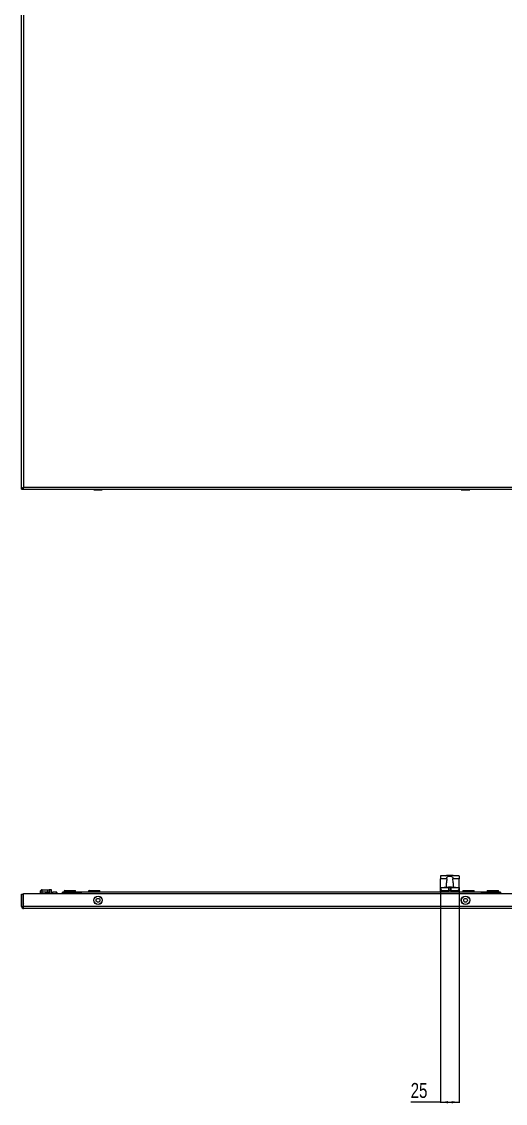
# Model space of a CAD drawing. Header units: millimetres. Extents: x -1414 to 3240, y -1920 to 1219.
# Drawn here: x 1473 to 2119, y -1920 to -473 of the extents above; entities that cross this region are included whole.
import ezdxf

# ---------------------------------------------------------------- set-up
doc = ezdxf.new("R2010")
doc.units = ezdxf.units.MM
doc.layers.add('FORMAT', color=7, linetype='Continuous')
doc.styles.add('SLDTEXTSTYLE0', font='TXT', dxfattribs={"width": 0.75})
doc.dimstyles.new('SLDDIMSTYLE0', dxfattribs={"dimtxt": 20, "dimasz": 10, "dimexe": 0, "dimexo": 0.0625, "dimgap": 5, "dimtad": 2, "dimdec": 1, "dimrnd": 1e-09, "dimzin": 12, "dimdsep": 46, "dimtxsty": 'SLDTEXTSTYLE0', "dimsah": 1, "dimcen": 0.09, "dimadec": 0, "dimazin": 3, "dimtfac": 1, "dimtofl": 0, "dimtmove": 0, "dimatfit": 3, "dimfxl": 0, "dimfrac": 2, "dimtolj": 1, "dimtzin": 12, "dimarcsym": 0})

# ---------------------------------------------------------------- blocks, each defined once
blk = doc.blocks.new('_D_12')
at = {"layer": 'FORMAT'}
for p, q in [((2032.8, -1631.5), (2032.8, -1919.5)), ((2057.8, -1631.5), (2057.8, -1919.5)), ((2032.8, -1918.5), (1993, -1918.5)), ((2032.8, -1918.5), (2057.8, -1918.5))]:
    blk.add_line(p, q, dxfattribs=at)
for points in [[(2032.8, -1918.5), (2042.8, -1920), (2042.8, -1916.9)], [(2057.8, -1918.5), (2047.8, -1916.9), (2047.8, -1920)]]:
    blk.add_solid(points, dxfattribs=at)
at = {"layer": 'FORMAT', "insert": (1993, -1892.7), "char_height": 20, "attachment_point": 1, "style": 'SLDTEXTSTYLE0'}
blk.add_mtext('25', dxfattribs=at)

msp = doc.modelspace()

# ---------------------------------------------------------------- linework, layer by layer
at = {"color": 7, "linetype": 'Continuous', "lineweight": 25}
for p, q in [((1473.28, -1098.72), (1473.28, 656.28)), ((1473.28, -1098.72), (1475.28, -1098.72)), ((1475.58, -1098.72), (1475.58, -1097.01)), ((1475.58, -1098.72), (2165.98, -1098.72)), ((1569.53, -1098.72), (1569.53, -1099.47)), ((1581.03, -1099.47), (1581.03, -1098.72)), ((2060.53, -1098.72), (2060.53, -1099.47)), ((2072.03, -1099.47), (2072.03, -1098.72)), ((1578.29, -1099.72), (1569.78, -1099.72)), ((1580.78, -1099.72), (1578.29, -1099.72)), ((2071.78, -1099.72), (2060.78, -1099.72)), ((2032.78, -1616.12), (2032.78, -1619.95)), ((2032.78, -1631.45), (2032.78, -1619.95)), ((2039.8, -1615.56), (2034.28, -1615.56)), ((2040.69, -1615.51), (2040.16, -1615.51)), ((2049.88, -1615.45), (2040.69, -1615.45)), ((2050.39, -1615.51), (2049.88, -1615.5)), ((2056.28, -1615.56), (2050.76, -1615.56)), ((2057.78, -1616.12), (2057.78, -1619.95)), ((2057.78, -1631.45), (2057.78, -1619.95)), ((1500.83, -1634.4), (1507.83, -1634.4)), ((1507.83, -1634.4), (1507.83, -1636.9)), ((1507.83, -1634.4), (1509.83, -1634.4)), ((1510.33, -1634.45), (1509.83, -1634.4)), ((1510.33, -1633.9), (1512.83, -1633.9)), ((1510.33, -1634.4), (1510.33, -1633.9)), ((1510.33, -1634.4), (1510.33, -1639.45)), ((1512.83, -1633.9), (1512.83, -1634.4)), ((1512.83, -1634.4), (1512.83, -1639.45)), ((2032.78, -1632.33), (2032.78, -1631.45)), ((2032.78, -1631.45), (2046.28, -1631.45)), ((2032.78, -1637.45), (2032.78, -1632.33)), ((2037.66, -1631.35), (2037.66, -1631.45)), ((2037.8, -1631.35), (2037.8, -1631.45)), ((2037.92, -1631.35), (2037.92, -1631.45)), ((2038.73, -1631.35), (2037.92, -1631.35)), ((2038.73, -1631.35), (2038.73, -1631.45)), ((2038.88, -1631.35), (2038.88, -1631.45)), ((2039, -1631.35), (2039, -1631.45)), ((2039.33, -1631.35), (2039.33, -1631.45)), ((2039.52, -1631.35), (2039.52, -1631.45)), ((2040.05, -1631.35), (2040.05, -1631.45)), ((2040.43, -1627.24), (2040.43, -1629.83)), ((2040.53, -1631.35), (2040.53, -1631.45)), ((2040.7, -1631.35), (2040.7, -1631.45)), ((2041.16, -1631.35), (2041.16, -1631.45)), ((2041.3, -1631.35), (2041.3, -1631.45)), ((2041.42, -1631.35), (2041.42, -1631.45)), ((2041.73, -1631.35), (2041.73, -1631.45)), ((2043.01, -1631.35), (2041.89, -1631.35)), ((2043.01, -1631.35), (2043.01, -1631.45)), ((2043.15, -1631.35), (2043.15, -1631.45)), ((2043.34, -1631.35), (2043.34, -1631.45)), ((2043.35, -1631.35), (2043.35, -1631.45)), ((2043.94, -1631.35), (2043.35, -1631.35)), ((2043.77, -1630.94), (2043.77, -1630.9)), ((2043.94, -1631.35), (2043.94, -1631.45)), ((2044.84, -1631.35), (2044.26, -1631.35)), ((2044.28, -1635.45), (2044.28, -1631.45)), ((2044.28, -1631.45), (2046.28, -1631.45)), ((2044.33, -1630.85), (2044.33, -1630.83)), ((2044.84, -1631.35), (2044.84, -1631.45)), ((2044.85, -1631.35), (2044.85, -1631.45)), ((2044.85, -1631.35), (2045.03, -1631.35)), ((2045.03, -1631.35), (2045.03, -1631.45)), ((2045.03, -1631.35), (2045.03, -1631.35)), ((2045.05, -1631.35), (2045.05, -1631.45)), ((2045.2, -1631.35), (2045.2, -1631.45)), ((2046, -1631.35), (2045.2, -1631.35)), ((2045.78, -1631.13), (2045.8, -1630.83)), ((2046, -1631.13), (2046.03, -1630.9)), ((2046, -1631.35), (2046, -1631.45)), ((2046.14, -1631.35), (2046.14, -1631.45)), ((2046.26, -1631.35), (2046.26, -1631.45)), ((2046.26, -1631.39), (2046.6, -1631.38)), ((2046.28, -1631.45), (2046.28, -1635.45)), ((2046.69, -1631.35), (2046.69, -1631.45)), ((2046.78, -1631.45), (2057.78, -1631.45)), ((2046.81, -1631.35), (2046.81, -1631.45)), ((2047.18, -1631.35), (2047.18, -1631.45)), ((2047.44, -1631.35), (2047.44, -1631.45)), ((2047.56, -1631.35), (2047.56, -1631.45)), ((2047.7, -1631.35), (2047.7, -1631.45)), ((2047.82, -1631.35), (2047.82, -1631.45)), ((2048.25, -1631.35), (2048.25, -1631.45)), ((2048.28, -1631.35), (2048.25, -1631.35)), ((2048.29, -1631.35), (2048.29, -1631.45)), ((2048.32, -1631.35), (2048.32, -1631.45)), ((2048.49, -1631.35), (2048.49, -1631.45)), ((2048.83, -1631.35), (2048.83, -1631.45)), ((2049.32, -1631.35), (2049.32, -1631.45)), ((2049.52, -1631.35), (2049.52, -1631.45)), ((2049.86, -1631.35), (2049.86, -1631.45)), ((2050.02, -1631.35), (2050.02, -1631.45)), ((2051.08, -1631.35), (2050.02, -1631.35)), ((2050.13, -1629.83), (2050.13, -1627.24)), ((2051.08, -1631.35), (2051.08, -1631.45)), ((2051.39, -1631.35), (2051.39, -1631.45)), ((2051.56, -1631.35), (2051.56, -1631.45)), ((2051.93, -1631.35), (2051.93, -1631.45)), ((2052.69, -1631.35), (2051.93, -1631.35)), ((2052.69, -1631.35), (2052.69, -1631.45)), ((2057.78, -1632.33), (2057.78, -1631.45)), ((2057.78, -1632.33), (2057.78, -1637.45)), ((1473.28, -1640.45), (1475.28, -1640.45)), ((1473.28, -1656.85), (1473.28, -1640.45)), ((1475.28, -1656.85), (1475.28, -1640.45)), ((1475.58, -1656.85), (1475.58, -1639.45)), ((1475.58, -1639.45), (2165.98, -1639.45)), ((1497.83, -1637.4), (1497.83, -1639.45)), ((1500.33, -1637.4), (1500.33, -1639.45)), ((1500.83, -1636.9), (1507.83, -1636.9)), ((1504.88, -1639.4), (1504.83, -1639.45)), ((1510.33, -1639.4), (1504.88, -1639.4)), ((1504.88, -1639.4), (1504.88, -1639.45)), ((1507.83, -1636.9), (1509.83, -1636.9)), ((1514.08, -1639.4), (1512.83, -1639.4)), ((1519.73, -1637.4), (1514.33, -1637.4)), ((1514.33, -1637.4), (1514.33, -1639.45)), ((1520.33, -1638), (1520.33, -1639.45)), ((1527.78, -1639.45), (1527.78, -1637.75)), ((1528.08, -1637.45), (1552.48, -1637.45)), ((1530.78, -1635.45), (1530.28, -1635.95)), ((1530.28, -1635.95), (1530.28, -1637.45)), ((1545.28, -1635.95), (1530.28, -1635.95)), ((1530.78, -1635.45), (1544.78, -1635.45)), ((1532.64, -1637.25), (1532.64, -1637.45)), ((1536.45, -1637.25), (1536.45, -1637.45)), ((1536.45, -1637.25), (1537.24, -1637.25)), ((1537.24, -1637.25), (1537.24, -1637.45)), ((1537.24, -1637.25), (1539.12, -1637.25)), ((1538.58, -1637.25), (1538.58, -1637.23)), ((1539.12, -1637.25), (1539.12, -1637.45)), ((1539.12, -1637.25), (1540.17, -1637.25)), ((1540.17, -1637.25), (1540.17, -1637.45)), ((1540.17, -1637.25), (1541.57, -1637.25)), ((1541.74, -1637.23), (1541.74, -1637.45)), ((1541.83, -1637.25), (1541.83, -1637.45)), ((1541.83, -1637.25), (1543.18, -1637.25)), ((1543.18, -1637.25), (1543.18, -1637.45)), ((1543.18, -1637.25), (1545.17, -1637.25)), ((1545.28, -1635.95), (1544.78, -1635.45)), ((1545.17, -1637.25), (1545.17, -1637.45)), ((1545.17, -1637.25), (1548.13, -1637.25)), ((1545.28, -1637.25), (1545.28, -1635.95)), ((1548.13, -1637.25), (1548.13, -1637.45)), ((2087.78, -1637.45), (1552.78, -1637.45)), ((1552.78, -1637.45), (1552.78, -1637.75)), ((1552.78, -1637.75), (1552.78, -1638.4)), ((1552.78, -1638.4), (1552.78, -1639.45)), ((1563.28, -1635.45), (1562.78, -1635.95)), ((1562.78, -1635.95), (1562.78, -1637.45)), ((1577.78, -1635.95), (1562.78, -1635.95)), ((1563.28, -1635.45), (1577.28, -1635.45)), ((1577.78, -1635.95), (1577.28, -1635.45)), ((1577.78, -1637.45), (1577.78, -1635.95)), ((2044.28, -1635.45), (2044.28, -1635.48)), ((2046.28, -1635.48), (2046.28, -1635.45)), ((2063.28, -1635.45), (2062.78, -1635.95)), ((2062.78, -1635.95), (2062.78, -1637.45)), ((2077.78, -1635.95), (2062.78, -1635.95)), ((2063.28, -1635.45), (2077.28, -1635.45)), ((2077.78, -1635.95), (2077.28, -1635.45)), ((2077.78, -1637.45), (2077.78, -1635.95)), ((2087.78, -1637.45), (2087.78, -1637.75)), ((2087.78, -1638.4), (2087.78, -1637.75)), ((2087.78, -1638.4), (2087.78, -1639.45)), ((2088.08, -1637.45), (2112.48, -1637.45)), ((2092.43, -1637.25), (2092.43, -1637.45)), ((2092.43, -1637.25), (2092.78, -1637.25)), ((2092.78, -1637.25), (2092.78, -1637.45)), ((2092.78, -1637.25), (2093.03, -1637.25)), ((2093.03, -1637.25), (2093.03, -1637.45)), ((2093.03, -1637.25), (2093.14, -1637.25)), ((2093.14, -1637.25), (2093.14, -1637.45)), ((2094.17, -1637.25), (2094.17, -1637.45)), ((2094.17, -1637.25), (2094.82, -1637.25)), ((2094.84, -1637.25), (2094.84, -1637.45)), ((2094.84, -1637.25), (2095.18, -1637.25)), ((2095.18, -1637.25), (2095.18, -1637.45)), ((2095.78, -1635.45), (2095.28, -1635.95)), ((2095.28, -1635.95), (2095.28, -1637.25)), ((2110.28, -1635.95), (2095.28, -1635.95)), ((2095.78, -1635.45), (2109.78, -1635.45)), ((2098.49, -1637.45), (2098.49, -1637.23)), ((2098.63, -1637.25), (2099.41, -1637.25)), ((2099.41, -1637.25), (2099.41, -1637.45)), ((2099.41, -1637.25), (2100.2, -1637.25)), ((2100.2, -1637.25), (2100.2, -1637.45)), ((2100.2, -1637.25), (2100.69, -1637.25)), ((2100.69, -1637.25), (2100.69, -1637.45)), ((2100.69, -1637.25), (2102.08, -1637.25)), ((2101.72, -1637.23), (2101.72, -1637.25)), ((2102.08, -1637.25), (2102.08, -1637.45)), ((2102.08, -1637.25), (2103.13, -1637.25)), ((2103.13, -1637.25), (2103.13, -1637.45)), ((2104.17, -1637.25), (2104.17, -1637.45)), ((2104.17, -1637.25), (2106.14, -1637.25)), ((2106.14, -1637.25), (2106.14, -1637.45)), ((2106.14, -1637.25), (2108.13, -1637.25)), ((2108.13, -1637.25), (2108.13, -1637.45)), ((2110.28, -1635.95), (2109.78, -1635.45)), ((2110.28, -1637.45), (2110.28, -1635.95)), ((2112.78, -1637.75), (2112.78, -1639.45)), ((1473.28, -1656.85), (1475.28, -1656.85)), ((2165.68, -1659.45), (1475.88, -1659.45))]:
    msp.add_line(p, q, dxfattribs=at)
at = {"color": 8, "linetype": 'Continuous', "lineweight": 18}
for p, q in [((1475.88, 653.68), (1475.88, -1096.12)), ((1475.88, -1096.12), (2165.68, -1096.12)), ((1569.53, -1099.47), (1578.42, -1099.47)), ((1578.42, -1099.47), (1581.03, -1099.47)), ((2060.53, -1099.47), (2072.03, -1099.47)), ((2041.19, -1619.95), (2032.78, -1619.95)), ((2057.78, -1619.95), (2049.37, -1619.95)), ((1500.83, -1636.9), (1500.83, -1634.4)), ((1512.83, -1634.4), (1510.33, -1634.4)), ((2041.89, -1631.35), (2041.89, -1631.45)), ((2043.78, -1635.45), (2043.78, -1631.45)), ((2046.78, -1631.45), (2046.78, -1635.45)), ((1500.33, -1637.4), (1497.83, -1637.4)), ((1514.08, -1639.45), (1514.08, -1639.4)), ((1519.73, -1639.45), (1519.73, -1637.4)), ((1528.08, -1637.75), (1527.78, -1637.75)), ((1528.08, -1637.45), (1528.08, -1637.75)), ((1552.48, -1637.75), (1528.08, -1637.75)), ((1528.08, -1637.75), (1528.08, -1639.45)), ((1533.87, -1637.25), (1533.87, -1637.45)), ((1552.48, -1637.45), (1552.48, -1637.75)), ((1552.48, -1639.45), (1552.48, -1637.75)), ((1552.78, -1637.75), (1552.48, -1637.75)), ((2034.28, -1635.45), (2034.28, -1637.45)), ((2034.28, -1635.45), (2043.78, -1635.45)), ((2043.42, -1635.97), (2043.55, -1636.45)), ((2043.78, -1635.45), (2044.28, -1635.45)), ((2043.78, -1635.48), (2043.78, -1635.45)), ((2043.78, -1635.48), (2044.28, -1635.48)), ((2046.28, -1635.45), (2044.28, -1635.45)), ((2046.28, -1635.45), (2046.78, -1635.45)), ((2046.28, -1635.48), (2046.78, -1635.48)), ((2046.78, -1635.45), (2046.78, -1635.48)), ((2046.78, -1635.45), (2056.28, -1635.45)), ((2047, -1636.45), (2047.14, -1635.97)), ((2056.28, -1637.45), (2056.28, -1635.45)), ((2088.08, -1637.75), (2087.78, -1637.75)), ((2088.08, -1637.75), (2088.08, -1637.45)), ((2088.08, -1637.75), (2088.08, -1639.45)), ((2112.48, -1637.75), (2088.08, -1637.75)), ((2096.91, -1637.25), (2096.91, -1637.45)), ((2112.48, -1637.45), (2112.48, -1637.75)), ((2112.48, -1639.45), (2112.48, -1637.75)), ((2112.78, -1637.75), (2112.48, -1637.75)), ((2165.98, -1656.85), (1475.58, -1656.85))]:
    msp.add_line(p, q, dxfattribs=at)
at = {"color": 7, "linetype": 'Continuous', "lineweight": 25, "flags": 128}
for points in [[(1475.58, -1645.44), (1475.42, -1645.7), (1475.28, -1645.95)], [(1475.58, -1647.85), (1475.45, -1648.34), (1475.28, -1649.95)], [(1475.28, -1649.95), (1475.45, -1651.57), (1475.58, -1652.05)], [(1475.28, -1653.95), (1475.42, -1654.2), (1475.58, -1654.47)]]:
    msp.add_lwpolyline(points, dxfattribs=at)
at = {"color": 8, "linetype": 'Continuous', "lineweight": 18, "flags": 128}
for points in [[(1475.28, -1646.64), (1475.29, -1646.62), (1475.58, -1646.03)], [(1475.58, -1653.88), (1475.29, -1653.29), (1475.28, -1653.27)]]:
    msp.add_lwpolyline(points, dxfattribs=at)
at = {"color": 7, "linetype": 'Continuous', "lineweight": 25}
for centre, radius in [((1575.28, -1648.45), 5.75), ((1575.28, -1648.45), 2.5), ((2066.28, -1648.45), 5.75), ((2066.28, -1648.45), 2.5)]:
    msp.add_circle(centre, radius, dxfattribs=at)
at = {"color": 8, "linetype": 'Continuous', "lineweight": 18}
for centre in [(1575.28, -1648.45), (2066.28, -1648.45)]:
    msp.add_circle(centre, 5.5, dxfattribs=at)
at = {"color": 7, "linetype": 'Continuous', "lineweight": 25}
for centre, radius, start, end in [((1569.78, -1099.47), 0.25, 180, 270), ((1580.78, -1099.47), 0.25, 270, 0), ((2060.78, -1099.47), 0.25, 180, 270), ((2071.78, -1099.47), 0.25, 270, 0), ((1500.83, -1637.4), 3, 90, 180), ((2045.28, -1638.75), 8, 100.36105, 108.44798), ((2045.27, -1638.71), 7.96, 100.89077, 108.04758), ((2042.97, -1631.75), 0.629, 75.56061, 104.43939), ((2045.35, -1637.17), 6.42, 102.43439, 110.29863), ((2044.52, -1634.61), 3.79, 92.89181, 101.41741), ((2045.03, -1638.36), 7.54, 92.0538, 98.08286), ((2044.25, -1631.35), 0.529, 72.04531, 81.62058), ((2044.55, -1635.17), 4.35, 79.33098, 87.2142), ((2046.01, -1635.17), 4.35, 92.7858, 100.66902), ((2042.03, -1631.88), 3.47, 12.23422, 16.46564), ((2045.95, -1638.39), 7.26, 85.75775, 94.24225), ((2045.53, -1638.38), 7.56, 85.34019, 87.94363), ((2046.32, -1631.42), 0.598, 99.01037, 119.47613), ((2045.16, -1633.07), 2.34, 55.39631, 68.27823), ((2046.04, -1634.61), 3.79, 78.58259, 87.10819), ((2045.28, -1638.75), 8, 70.1778, 79.63895), ((1500.83, -1637.4), 0.5, 90, 180), ((1509.83, -1637.4), 0.5, 0, 90), ((1514.08, -1639.15), 0.25, 270, 0), ((1519.73, -1638), 0.6, 0, 90), ((1528.08, -1637.75), 0.3, 90, 180), ((1552.48, -1637.75), 0.3, 0, 90), ((2045.28, -1642.45), 6.25, 106.01339, 126.8699), ((2043.28, -1635.48), 1, 286.01339, 0), ((2047.28, -1635.48), 1, 180, 253.98661), ((2045.28, -1642.45), 6.25, 53.1301, 73.98661), ((2088.08, -1637.75), 0.3, 90, 180), ((2112.48, -1637.75), 0.3, 0, 90)]:
    msp.add_arc(centre, radius, start, end, dxfattribs=at)
at = {"color": 8, "linetype": 'Continuous', "lineweight": 18}
for centre, radius, start, end in [((2045.28, -1642.45), 6.75, 106.01339, 132.20545), ((2043.28, -1635.48), 0.5, 286.01339, 0), ((2047.28, -1635.48), 0.5, 180, 253.98661), ((2045.28, -1642.45), 6.75, 47.79455, 73.98661)]:
    msp.add_arc(centre, radius, start, end, dxfattribs=at)
at = {"color": 7, "linetype": 'Continuous', "lineweight": 25}
for points, knots in [([(1475.88, -1096.12), (1475.59, -1096.3), (1474.96, -1096.7), (1474.1, -1097.33), (1473.42, -1098.01), (1473.33, -1098.48), (1473.28, -1098.72)], [0, 0, 0, 0, 0.2113527, 0.4661677, 0.7210903, 1, 1, 1, 1]), ([(1475.88, -1096.12), (1475.74, -1096.5), (1475.52, -1097.12), (1475.31, -1097.98), (1475.29, -1098.47), (1475.28, -1098.72)], [0, 0, 0, 0, 0.4375, 0.7156903, 1, 1, 1, 1]), ([(2034.28, -1615.56), (2034.11, -1615.56), (2033.78, -1615.57), (2033.33, -1615.63), (2032.99, -1615.75), (2032.81, -1615.92), (2032.79, -1616.06), (2032.78, -1616.12)], [0, 0, 0, 0, 0.21290028, 0.4257071, 0.64061263, 0.8533821, 1, 1, 1, 1]), ([(2039.8, -1615.56), (2039.9, -1615.55), (2040.03, -1615.53), (2040.14, -1615.52), (2040.16, -1615.51)], [0, 0, 0, 0, 0.78940274, 1, 1, 1, 1]), ([(2041.19, -1619.95), (2041.13, -1620.95), (2041.02, -1623.09), (2040.51, -1625.53), (2040.45, -1626.84), (2040.43, -1627.24)], [0, 0, 0, 0, 0.3788234, 0.8122279, 1, 1, 1, 1]), ([(2041.19, -1619.95), (2041.21, -1619.54), (2041.25, -1618.71), (2041.61, -1617.62), (2042.26, -1616.81), (2043.19, -1616.32), (2044.34, -1616.08), (2045.66, -1616.03), (2047.01, -1616.2), (2048.14, -1616.67), (2048.87, -1617.47), (2049.25, -1618.5), (2049.36, -1619.36), (2049.37, -1619.86), (2049.37, -1619.95)], [0, 0, 0, 0, 0.08850505, 0.1771377, 0.26285808, 0.34469367, 0.43048527, 0.52519344, 0.62564539, 0.72391131, 0.81249436, 0.89448299, 0.97899675, 1, 1, 1, 1]), ([(2050.13, -1627.24), (2050.04, -1626.33), (2049.87, -1624.47), (2049.41, -1621.87), (2049.38, -1620.34), (2049.37, -1619.95)], [0, 0, 0, 0, 0.4176682, 0.852903, 1, 1, 1, 1]), ([(2050.39, -1615.51), (2050.41, -1615.52), (2050.52, -1615.53), (2050.65, -1615.55), (2050.76, -1615.56)], [0, 0, 0, 0, 0.1619735, 1, 1, 1, 1]), ([(2057.78, -1616.12), (2057.76, -1616.04), (2057.73, -1615.88), (2057.5, -1615.72), (2057.14, -1615.61), (2056.71, -1615.57), (2056.41, -1615.56), (2056.28, -1615.56)], [0, 0, 0, 0, 0.2056827, 0.4113459, 0.6186494, 0.8323389, 1, 1, 1, 1]), ([(2032.78, -1632.33), (2032.8, -1632.5), (2032.86, -1632.93), (2033.33, -1633.87), (2033.86, -1634.76), (2034.21, -1635.34), (2034.28, -1635.45), (2034.28, -1635.45)], [0, 0, 0, 0, 0.1941403, 0.4852754, 0.8987792, 0.9967692, 1, 1, 1, 1]), ([(2037.8, -1631.35), (2037.78, -1631.35), (2037.74, -1631.35), (2037.68, -1631.35), (2037.66, -1631.35), (2037.66, -1631.35), (2037.66, -1631.35)], [0, 0, 0, 0, 0.28083562, 0.55925, 0.77918229, 1, 1, 1, 1]), ([(2037.92, -1631.35), (2037.92, -1631.35), (2037.92, -1631.35), (2037.89, -1631.35), (2037.85, -1631.35), (2037.82, -1631.35), (2037.8, -1631.35)], [0, 0, 0, 0, 0.2808879, 0.5594825, 0.7792702, 1, 1, 1, 1]), ([(2038.88, -1631.35), (2038.86, -1631.35), (2038.83, -1631.35), (2038.77, -1631.35), (2038.74, -1631.35), (2038.73, -1631.35)], [0, 0, 0, 0, 0.2806376, 0.5608768, 1, 1, 1, 1]), ([(2039, -1631.35), (2039, -1631.35), (2039, -1631.35), (2038.97, -1631.35), (2038.92, -1631.35), (2038.9, -1631.35), (2038.88, -1631.35)], [0, 0, 0, 0, 0.280941, 0.5591137, 0.7790892, 1, 1, 1, 1]), ([(2039.52, -1631.35), (2039.46, -1631.35), (2039.35, -1631.35), (2039.34, -1631.35), (2039.33, -1631.35)], [0, 0, 0, 0, 0.5593117, 1, 1, 1, 1]), ([(2040.05, -1631.35), (2039.99, -1631.35), (2039.87, -1631.35), (2039.68, -1631.35), (2039.58, -1631.35), (2039.52, -1631.35)], [0, 0, 0, 0, 0.280496, 0.560765, 1, 1, 1, 1]), ([(2040.53, -1631.35), (2040.46, -1631.35), (2040.34, -1631.35), (2040.14, -1631.35), (2040.05, -1631.35)], [0, 0, 0, 0, 0.56013704, 1, 1, 1, 1]), ([(2040.43, -1629.83), (2040.47, -1630.1), (2040.56, -1630.64), (2041.34, -1631.1), (2042.34, -1631.3), (2043.11, -1631.34), (2043.39, -1631.35)], [0, 0, 0, 0, 0.2891573, 0.5794111, 0.8475326, 1, 1, 1, 1]), ([(2040.7, -1631.35), (2040.69, -1631.35), (2040.68, -1631.35), (2040.58, -1631.35), (2040.53, -1631.35)], [0, 0, 0, 0, 0.5599138, 1, 1, 1, 1]), ([(2041.3, -1631.35), (2041.28, -1631.35), (2041.24, -1631.35), (2041.18, -1631.35), (2041.16, -1631.35), (2041.16, -1631.35), (2041.16, -1631.35)], [0, 0, 0, 0, 0.28076525, 0.5591779, 0.77917491, 1, 1, 1, 1]), ([(2041.42, -1631.35), (2041.42, -1631.35), (2041.42, -1631.35), (2041.39, -1631.35), (2041.34, -1631.35), (2041.31, -1631.35), (2041.3, -1631.35)], [0, 0, 0, 0, 0.28082798, 0.55941692, 0.77939305, 1, 1, 1, 1]), ([(2041.89, -1631.35), (2041.87, -1631.35), (2041.83, -1631.35), (2041.77, -1631.35), (2041.74, -1631.35), (2041.73, -1631.35), (2041.73, -1631.35)], [0, 0, 0, 0, 0.2809514, 0.5599669, 0.7794314, 1, 1, 1, 1]), ([(2043.15, -1631.35), (2043.14, -1631.35), (2043.14, -1631.35), (2043.11, -1631.35), (2043.06, -1631.35), (2043.03, -1631.35), (2043.01, -1631.35)], [0, 0, 0, 0, 0.2807125, 0.5587014, 0.7790455, 1, 1, 1, 1]), ([(2043.35, -1631.35), (2043.35, -1631.35), (2043.34, -1631.35), (2043.34, -1631.35), (2043.34, -1631.35)], [0, 0, 0, 0, 0.5600811, 1, 1, 1, 1]), ([(2043.78, -1631.45), (2043.78, -1631.45), (2043.78, -1631.45), (2043.79, -1631.45), (2043.8, -1631.45), (2043.84, -1631.45), (2043.96, -1631.45), (2044.18, -1631.45), (2044.24, -1631.45), (2044.28, -1631.45)], [0, 0, 0, 0, 0.0016702, 0.0038887, 0.0095313, 0.0343611, 0.1327508, 0.5262135, 1, 1, 1, 1]), ([(2044.12, -1631.35), (2044.1, -1631.35), (2044.05, -1631.35), (2043.98, -1631.35), (2043.96, -1631.35), (2043.94, -1631.35)], [0, 0, 0, 0, 0.2812256, 0.5615217, 1, 1, 1, 1]), ([(2044.85, -1631.35), (2044.85, -1631.35), (2044.85, -1631.35), (2044.84, -1631.35), (2044.84, -1631.35)], [0, 0, 0, 0, 0.5595043, 1, 1, 1, 1]), ([(2045.2, -1631.35), (2045.18, -1631.35), (2045.14, -1631.35), (2045.08, -1631.35), (2045.05, -1631.35), (2045.05, -1631.35), (2045.05, -1631.35)], [0, 0, 0, 0, 0.28085488, 0.55971787, 0.77951805, 1, 1, 1, 1]), ([(2046.14, -1631.35), (2046.12, -1631.35), (2046.08, -1631.35), (2046.02, -1631.35), (2046, -1631.35), (2046, -1631.35), (2046, -1631.35)], [0, 0, 0, 0, 0.2808126, 0.5590988, 0.7791702, 1, 1, 1, 1]), ([(2046.26, -1631.35), (2046.26, -1631.35), (2046.26, -1631.35), (2046.23, -1631.35), (2046.19, -1631.35), (2046.16, -1631.35), (2046.14, -1631.35)], [0, 0, 0, 0, 0.2809124, 0.5594047, 0.7791083, 1, 1, 1, 1]), ([(2046.28, -1631.45), (2046.32, -1631.45), (2046.4, -1631.45), (2046.65, -1631.45), (2046.78, -1631.45), (2046.78, -1631.45)], [0, 0, 0, 0, 0.4754612, 0.9940565, 1, 1, 1, 1]), ([(2046.69, -1631.35), (2046.67, -1631.35), (2046.63, -1631.35), (2046.58, -1631.35), (2046.55, -1631.35), (2046.55, -1631.35), (2046.55, -1631.35)], [0, 0, 0, 0, 0.28088848, 0.55902285, 0.77915511, 1, 1, 1, 1]), ([(2046.81, -1631.35), (2046.81, -1631.35), (2046.81, -1631.35), (2046.78, -1631.35), (2046.74, -1631.35), (2046.71, -1631.35), (2046.69, -1631.35)], [0, 0, 0, 0, 0.2809002, 0.5594983, 0.7791483, 1, 1, 1, 1]), ([(2047.18, -1631.35), (2047.13, -1631.35), (2047.02, -1631.35), (2046.88, -1631.35), (2046.82, -1631.35), (2046.82, -1631.35), (2046.81, -1631.35)], [0, 0, 0, 0, 0.2809352, 0.5594866, 0.7792447, 1, 1, 1, 1]), ([(2047.44, -1631.35), (2047.39, -1631.35), (2047.31, -1631.35), (2047.22, -1631.35), (2047.18, -1631.35)], [0, 0, 0, 0, 0.5594415, 1, 1, 1, 1]), ([(2047.27, -1631.35), (2047.71, -1631.32), (2048.62, -1631.25), (2049.57, -1630.94), (2050.06, -1630.46), (2050.11, -1630.01), (2050.13, -1629.83)], [0, 0, 0, 0, 0.2581005, 0.5320515, 0.8005593, 1, 1, 1, 1]), ([(2047.56, -1631.35), (2047.55, -1631.35), (2047.54, -1631.35), (2047.47, -1631.35), (2047.44, -1631.35)], [0, 0, 0, 0, 0.5603128, 1, 1, 1, 1]), ([(2047.7, -1631.35), (2047.68, -1631.35), (2047.64, -1631.35), (2047.58, -1631.35), (2047.56, -1631.35), (2047.56, -1631.35), (2047.56, -1631.35)], [0, 0, 0, 0, 0.2809103, 0.559174, 0.7791663, 1, 1, 1, 1]), ([(2047.82, -1631.35), (2047.82, -1631.35), (2047.82, -1631.35), (2047.79, -1631.35), (2047.75, -1631.35), (2047.72, -1631.35), (2047.7, -1631.35)], [0, 0, 0, 0, 0.2808487, 0.55949, 0.7791576, 1, 1, 1, 1]), ([(2048.32, -1631.35), (2048.31, -1631.35), (2048.29, -1631.35), (2048.29, -1631.35), (2048.29, -1631.35)], [0, 0, 0, 0, 0.560691, 1, 1, 1, 1]), ([(2048.49, -1631.35), (2048.45, -1631.35), (2048.38, -1631.35), (2048.34, -1631.35), (2048.32, -1631.35)], [0, 0, 0, 0, 0.5595417, 1, 1, 1, 1]), ([(2048.83, -1631.35), (2048.77, -1631.35), (2048.64, -1631.35), (2048.53, -1631.35), (2048.49, -1631.35)], [0, 0, 0, 0, 0.5605138, 1, 1, 1, 1]), ([(2049.32, -1631.35), (2049.25, -1631.35), (2049.11, -1631.35), (2048.92, -1631.35), (2048.83, -1631.35)], [0, 0, 0, 0, 0.5592171, 1, 1, 1, 1]), ([(2049.52, -1631.35), (2049.52, -1631.35), (2049.5, -1631.35), (2049.38, -1631.35), (2049.32, -1631.35)], [0, 0, 0, 0, 0.5603404, 1, 1, 1, 1]), ([(2050.02, -1631.35), (2050, -1631.35), (2049.95, -1631.35), (2049.9, -1631.35), (2049.87, -1631.35), (2049.87, -1631.35), (2049.86, -1631.35)], [0, 0, 0, 0, 0.2808719, 0.5597012, 0.7793822, 1, 1, 1, 1]), ([(2051.56, -1631.35), (2051.5, -1631.35), (2051.41, -1631.35), (2051.4, -1631.35), (2051.39, -1631.35)], [0, 0, 0, 0, 0.55894749, 1, 1, 1, 1]), ([(2051.93, -1631.35), (2051.85, -1631.35), (2051.71, -1631.35), (2051.6, -1631.35), (2051.56, -1631.35)], [0, 0, 0, 0, 0.55974726, 1, 1, 1, 1]), ([(2056.28, -1635.45), (2056.28, -1635.45), (2056.35, -1635.34), (2056.7, -1634.76), (2057.23, -1633.87), (2057.7, -1632.93), (2057.76, -1632.5), (2057.78, -1632.33)], [0, 0, 0, 0, 0.0032308, 0.1012208, 0.5147246, 0.8058597, 1, 1, 1, 1]), ([(1532.64, -1637.25), (1532.82, -1637.25), (1533.16, -1637.25), (1533.65, -1637.25), (1533.87, -1637.25)], [0, 0, 0, 0, 0.5367999, 1, 1, 1, 1]), ([(1533.87, -1637.25), (1534.25, -1637.25), (1534.94, -1637.25), (1535.8, -1637.25), (1536.25, -1637.25), (1536.27, -1637.25)], [0, 0, 0, 0, 0.5224374, 0.9756494, 1, 1, 1, 1]), ([(2093.14, -1637.25), (2093.28, -1637.25), (2093.55, -1637.25), (2093.97, -1637.25), (2094.17, -1637.25)], [0, 0, 0, 0, 0.5476433, 1, 1, 1, 1]), ([(2095.18, -1637.25), (2095.51, -1637.25), (2096.14, -1637.25), (2096.67, -1637.25), (2096.91, -1637.25)], [0, 0, 0, 0, 0.5367999, 1, 1, 1, 1]), ([(2096.91, -1637.25), (2097.23, -1637.25), (2097.84, -1637.25), (2098.41, -1637.25), (2098.44, -1637.25), (2098.45, -1637.25)], [0, 0, 0, 0, 0.4156784, 0.7762775, 1, 1, 1, 1]), ([(2103.3, -1637.25), (2103.34, -1637.25), (2103.63, -1637.25), (2103.92, -1637.25), (2104.17, -1637.25)], [0, 0, 0, 0, 0.1394984, 1, 1, 1, 1]), ([(1475.28, -1656.85), (1475.31, -1657.02), (1475.35, -1657.26), (1475.56, -1657.33), (1475.62, -1657.34)], [0, 0, 0, 0, 0.7245637, 1, 1, 1, 1])]:
    msp.add_open_spline(points, degree=3, knots=knots, dxfattribs=at)
for points in [[(1475.58, -1098.72), (1475.6, -1098.68), (1475.65, -1098.6), (1475.73, -1098), (1475.8, -1097.14), (1475.85, -1096.46), (1475.88, -1096.12)], [(1473.28, -1656.85), (1473.32, -1657.19), (1473.4, -1657.88), (1474, -1658.74), (1474.86, -1659.34), (1475.54, -1659.41), (1475.88, -1659.45)], [(1475.88, -1659.45), (1475.85, -1659.41), (1475.8, -1659.34), (1475.73, -1658.74), (1475.65, -1657.88), (1475.6, -1657.19), (1475.58, -1656.85)]]:
    msp.add_open_spline(points, degree=3, dxfattribs=at)

# ---------------------------------------------------------------- dimensions: what is measured, and where the dimension line sits
at = {"layer": 'FORMAT'}
dim = msp.add_linear_dim(base=(2057.78, -1918.45), p1=(2032.78, -1631.45), p2=(2057.78, -1631.45), dimstyle='SLDDIMSTYLE0', dxfattribs=at)
dim.commit()
dim.dimension.update_dxf_attribs({"geometry": '_D_12', "text_midpoint": (2007.79, -1918.45), "dimtype": 160})

doc.saveas('drawing.dxf')
